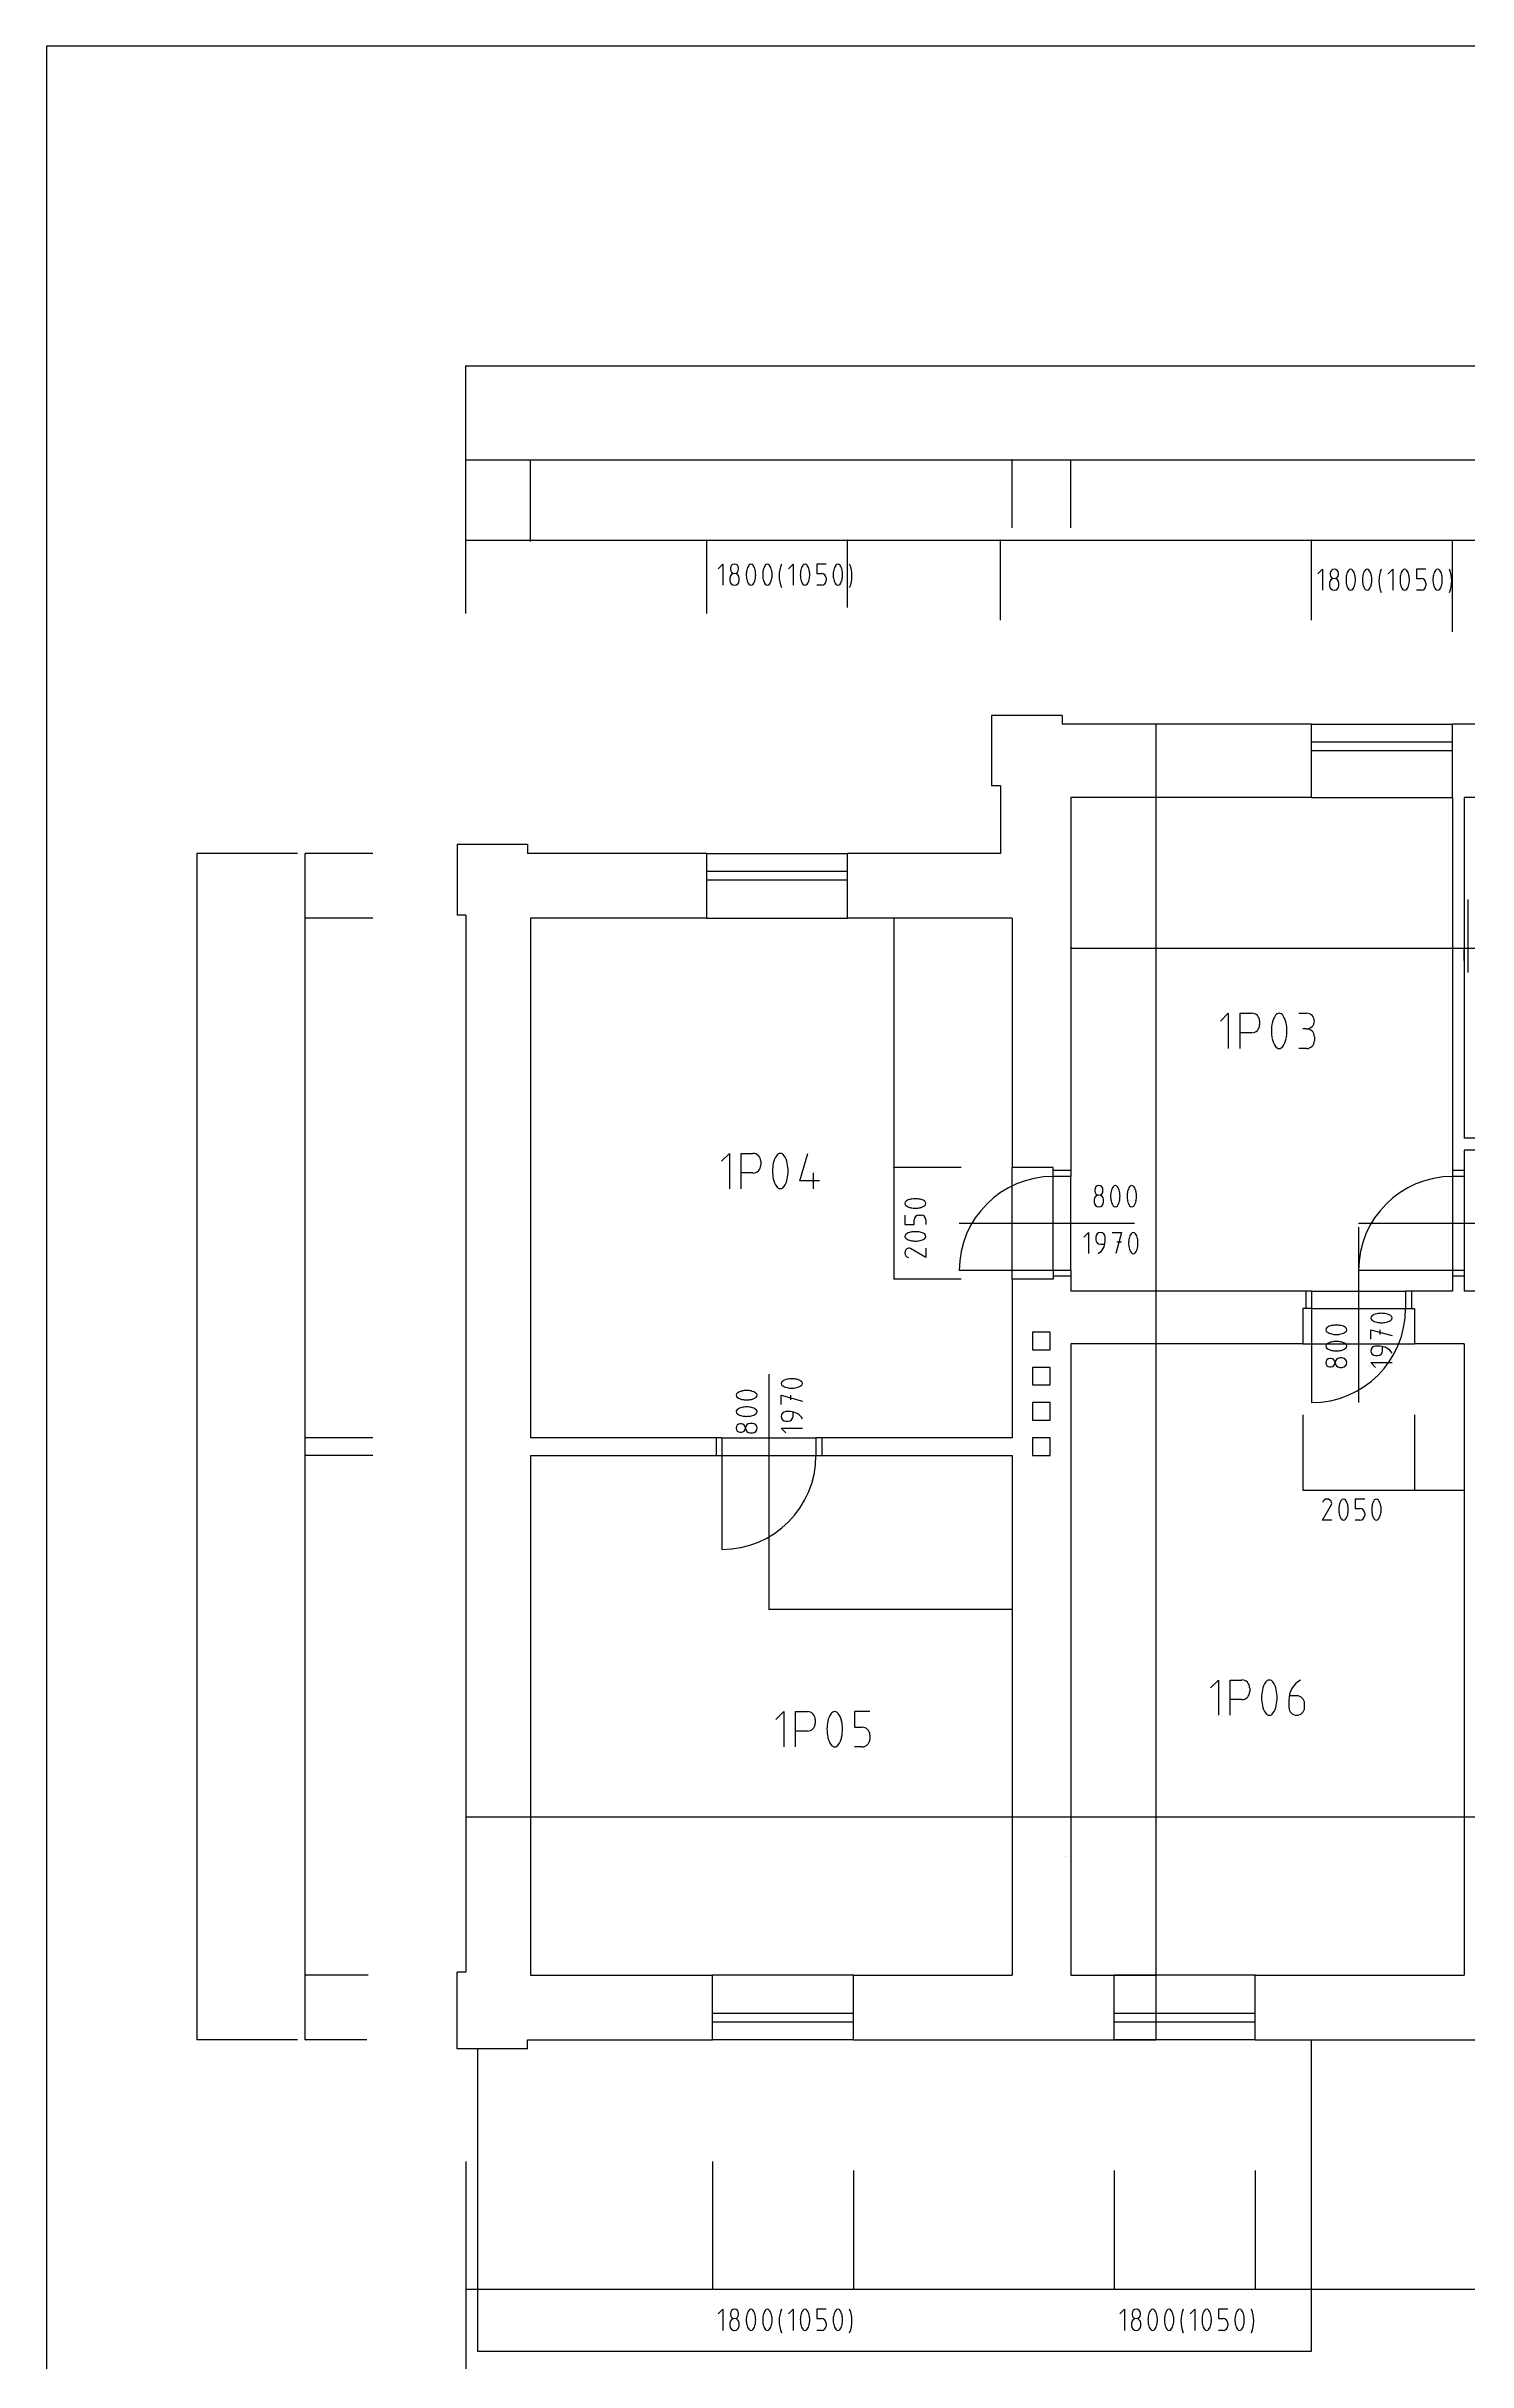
# Model space of a CAD drawing. Header units: millimetres. Extents: x 138818 to 180818, y 10174 to 39874.
# Drawn here: x 138818 to 150919, y 20163 to 39874 of the extents above; entities that cross this region are included whole.
import ezdxf

# ---------------------------------------------------------------- set-up
doc = ezdxf.new("R2010")
doc.units = ezdxf.units.MM
for name, color, linetype in [('koty', 7, 'ByLayer'), ('nadvid', 7, 'ByLayer'), ('obrys', 7, 'ByLayer'), ('ramecek', 7, 'ByLayer'), ('tenka', 7, 'ByLayer'), ('text', 7, 'ByLayer')]:
    doc.layers.add(name, color=color, linetype=linetype)
doc.styles.get("Standard").update_dxf_attribs({"font": 'txt', "width": 0.75})

msp = doc.modelspace()

# ---------------------------------------------------------------- linework, layer by layer
at = {"layer": 'koty'}
for p, q in [((142390, 36149), (142390, 37154)), ((142390, 37153), (166440, 37153)), ((142390, 37153), (142391, 37153)), ((142391, 37153), (142390, 37153)), ((142391, 37153), (142391, 37153)), ((142390, 35659), (142390, 36354)), ((142390, 36353), (142940, 36353)), ((142390, 36353), (142391, 36353)), ((142391, 36353), (142390, 36353)), ((142391, 36353), (142391, 36353)), ((142940, 36353), (142939, 36353)), ((142939, 36353), (142939, 36353)), ((142939, 36353), (142940, 36353)), ((142940, 35659), (142940, 36354)), ((142940, 35659), (142940, 36354)), ((142940, 36353), (147040, 36353)), ((142940, 36353), (142941, 36353)), ((142941, 36353), (142940, 36353)), ((142941, 36353), (142941, 36353)), ((147040, 36353), (147039, 36353)), ((147039, 36353), (147039, 36353)), ((147039, 36353), (147040, 36353)), ((147040, 35775), (147040, 36354)), ((147040, 35775), (147040, 36354)), ((147040, 36353), (147540, 36353)), ((147040, 36353), (147041, 36353)), ((147041, 36353), (147040, 36353)), ((147041, 36353), (147041, 36353)), ((147540, 36353), (147539, 36353)), ((147539, 36353), (147539, 36353)), ((147539, 36353), (147540, 36353)), ((147540, 35775), (147540, 36354)), ((147540, 35775), (147540, 36354)), ((147540, 36353), (152940, 36353)), ((147540, 36353), (147541, 36353)), ((147541, 36353), (147540, 36353)), ((147541, 36353), (147541, 36353)), ((142390, 35046), (142390, 35672)), ((142390, 35671), (144440, 35671)), ((142390, 35671), (142391, 35671)), ((142391, 35671), (142390, 35671)), ((142391, 35671), (142391, 35671)), ((144440, 35671), (144439, 35671)), ((144439, 35671), (144439, 35671)), ((144439, 35671), (144440, 35671)), ((144440, 35046), (144440, 35672)), ((144440, 35046), (144440, 35672)), ((144440, 35671), (145640, 35671)), ((144440, 35671), (144441, 35671)), ((144441, 35671), (144440, 35671)), ((144441, 35671), (144441, 35671)), ((145640, 35671), (145639, 35671)), ((145639, 35671), (145639, 35671)), ((145639, 35671), (145640, 35671)), ((145640, 35096), (145640, 35672)), ((145640, 35160), (145640, 35672)), ((145640, 35671), (146940, 35671)), ((145640, 35671), (145641, 35671)), ((145641, 35671), (145640, 35671)), ((145641, 35671), (145641, 35671)), ((146940, 35671), (146939, 35671)), ((146939, 35671), (146939, 35671)), ((146939, 35671), (146940, 35671)), ((146940, 34990), (146940, 35672)), ((146940, 35160), (146940, 35672)), ((146940, 35671), (149590, 35671)), ((146940, 35671), (146941, 35671)), ((146941, 35671), (146940, 35671)), ((146941, 35671), (146941, 35671)), ((149590, 35671), (149589, 35671)), ((149589, 35671), (149589, 35671)), ((149589, 35671), (149590, 35671)), ((149590, 34990), (149590, 35672)), ((149590, 34990), (149590, 35672)), ((149590, 35671), (150790, 35671)), ((149590, 35671), (149591, 35671)), ((149591, 35671), (149590, 35671)), ((149591, 35671), (149591, 35671)), ((150790, 35671), (150789, 35671)), ((150789, 35671), (150789, 35671)), ((150789, 35671), (150790, 35671)), ((150790, 34890), (150790, 35672)), ((150790, 34890), (150790, 35672)), ((150790, 35671), (153690, 35671)), ((150790, 35671), (150791, 35671)), ((150791, 35671), (150790, 35671)), ((150791, 35671), (150791, 35671)), ((144537, 35426), (144577, 35466)), ((144577, 35466), (144577, 35286)), ((144637, 35346), (144637, 35326)), ((144642, 35431), (144642, 35421)), ((144712, 35421), (144712, 35431)), ((144717, 35326), (144717, 35346)), ((145137, 35426), (145177, 35466)), ((145177, 35466), (145177, 35286)), ((145457, 35466), (145377, 35466)), ((145377, 35466), (145377, 35386)), ((145377, 35386), (145417, 35386)), ((145417, 35286), (145377, 35286)), ((145457, 35346), (145457, 35326)), ((149643, 35383), (149683, 35423)), ((149683, 35423), (149683, 35243)), ((149743, 35303), (149743, 35283)), ((149748, 35388), (149748, 35378)), ((149818, 35378), (149818, 35388)), ((149823, 35283), (149823, 35303)), ((150243, 35383), (150283, 35423)), ((150283, 35423), (150283, 35243)), ((150563, 35423), (150483, 35423)), ((150483, 35423), (150483, 35343)), ((150483, 35343), (150523, 35343)), ((150563, 35303), (150563, 35283)), ((150523, 35243), (150483, 35243)), ((148266, 33478), (148266, 34103)), ((148266, 34103), (148266, 34102)), ((148266, 34102), (148266, 34103)), ((148266, 34102), (148266, 34102)), ((148266, 34101), (148266, 34102)), ((148264, 33478), (148265, 33478)), ((148266, 33478), (148266, 33479)), ((148266, 33479), (148266, 33479)), ((148266, 33479), (148266, 33478)), ((148266, 29278), (148266, 33478)), ((148266, 33478), (148266, 33477)), ((148266, 33477), (148266, 33478)), ((148266, 33477), (148266, 33477)), ((148266, 33476), (148266, 33477)), ((140956, 33003), (140098, 33003)), ((140099, 33003), (140099, 22903)), ((140099, 33003), (140099, 33002)), ((140099, 33002), (140099, 33003)), ((140099, 33002), (140099, 33002)), ((141598, 33003), (141021, 33003)), ((141022, 32453), (141022, 33003)), ((141022, 33003), (141023, 33002)), ((141022, 33002), (141022, 33003)), ((141023, 33002), (141022, 33002)), ((141598, 32453), (141021, 32453)), ((141598, 32453), (141021, 32453)), ((141022, 32453), (141022, 32454)), ((141022, 32454), (141023, 32454)), ((141023, 32454), (141022, 32453)), ((141022, 28028), (141022, 32453)), ((141022, 32453), (141023, 32452)), ((141022, 32452), (141022, 32453)), ((141023, 32452), (141022, 32452)), ((146607, 32453), (146032, 32453)), ((146033, 32452), (146034, 32453)), ((146034, 32452), (146033, 32452)), ((146034, 32453), (146034, 30328)), ((146034, 32453), (146034, 32452)), ((147540, 32237), (147540, 32196)), ((147540, 32197), (147541, 32198)), ((147540, 32197), (150790, 32197)), ((147541, 32197), (147540, 32197)), ((147541, 32198), (147541, 32197)), ((150789, 32197), (150789, 32198)), ((150789, 32198), (150790, 32197)), ((150790, 32197), (150789, 32197)), ((150790, 32237), (150790, 32196)), ((150790, 32237), (150790, 32196)), ((150790, 32197), (150791, 32198)), ((150790, 32197), (150890, 32197)), ((150791, 32197), (150790, 32197)), ((150791, 32198), (150791, 32197)), ((150889, 32197), (150889, 32198)), ((150889, 32198), (150890, 32197)), ((150890, 32197), (150889, 32197)), ((150890, 32092), (150890, 32199)), ((150890, 32092), (150890, 32199)), ((150890, 32197), (150891, 32198)), ((150890, 32197), (152940, 32197)), ((150891, 32197), (150890, 32197)), ((150891, 32198), (150891, 32197)), ((146607, 30328), (146032, 30328)), ((146607, 30328), (146032, 30328)), ((146034, 30328), (146033, 30329)), ((146033, 30329), (146034, 30329)), ((146033, 30327), (146034, 30328)), ((146034, 30327), (146033, 30327)), ((146034, 30329), (146034, 30328)), ((146034, 30328), (146034, 29378)), ((146034, 30328), (146034, 30327)), ((147739, 30055), (147739, 30035)), ((147744, 30140), (147744, 30130)), ((147814, 30130), (147814, 30140)), ((147819, 30035), (147819, 30055)), ((146127, 29923), (146127, 29843)), ((146127, 29843), (146207, 29843)), ((146207, 29843), (146207, 29883)), ((146247, 29923), (146267, 29923)), ((146307, 29883), (146307, 29843)), ((147652, 29736), (147692, 29776)), ((147692, 29776), (147692, 29596)), ((147892, 29776), (147972, 29776)), ((147972, 29776), (147922, 29596)), ((146307, 29563), (146174, 29641)), ((146307, 29643), (146307, 29563)), ((147752, 29736), (147752, 29716)), ((147792, 29676), (147830, 29676)), ((147832, 29700), (147832, 29736)), ((147932, 29696), (147972, 29696)), ((146607, 29378), (146032, 29378)), ((146034, 29378), (146033, 29379)), ((146033, 29379), (146034, 29379)), ((146034, 29379), (146034, 29378)), ((148264, 29278), (148265, 29278)), ((148266, 29278), (148266, 29279)), ((148266, 29279), (148266, 29279)), ((148266, 29279), (148266, 29278)), ((148266, 28828), (148266, 29278)), ((148266, 29278), (148266, 29277)), ((148266, 29277), (148266, 29278)), ((148266, 29277), (148266, 29277)), ((148266, 29276), (148266, 29277)), ((148264, 28828), (148265, 28828)), ((148266, 28828), (148266, 28829)), ((148266, 28829), (148266, 28829)), ((148266, 28829), (148266, 28828)), ((148266, 23453), (148266, 28828)), ((148266, 28828), (148266, 28827)), ((148266, 28827), (148266, 28828)), ((148266, 28827), (148266, 28827)), ((148266, 28826), (148266, 28827)), ((150095, 28868), (150095, 28948)), ((150095, 28948), (150275, 28898)), ((150171, 28808), (150135, 28808)), ((150175, 28908), (150175, 28948)), ((150195, 28768), (150195, 28806)), ((149755, 28703), (149745, 28703)), ((149745, 28633), (149755, 28633)), ((149850, 28708), (149830, 28708)), ((149830, 28628), (149850, 28628)), ((150135, 28628), (150095, 28668)), ((150095, 28668), (150275, 28668)), ((150135, 28728), (150155, 28728)), ((145075, 28311), (145075, 28391)), ((145075, 28391), (145255, 28341)), ((145155, 28351), (145155, 28391)), ((145151, 28251), (145115, 28251)), ((145175, 28211), (145175, 28249)), ((149515, 28225), (149515, 27583)), ((150465, 28225), (150465, 27583)), ((150465, 28225), (150465, 27583)), ((150890, 28225), (150890, 27583)), ((141598, 28028), (141021, 28028)), ((141598, 28028), (141021, 28028)), ((141022, 28028), (141022, 28029)), ((141022, 28029), (141023, 28029)), ((141023, 28029), (141022, 28028)), ((141022, 27878), (141022, 28028)), ((141022, 28028), (141023, 28027)), ((141022, 28027), (141022, 28028)), ((141023, 28027), (141022, 28027)), ((144735, 28146), (144725, 28146)), ((144725, 28076), (144735, 28076)), ((144830, 28151), (144810, 28151)), ((144810, 28071), (144830, 28071)), ((145115, 28071), (145075, 28111)), ((145075, 28111), (145255, 28111)), ((145115, 28171), (145135, 28171)), ((141598, 27878), (141021, 27878)), ((141598, 27878), (141021, 27878)), ((141022, 27878), (141022, 27879)), ((141022, 27879), (141023, 27879)), ((141023, 27879), (141022, 27878)), ((141022, 22903), (141022, 27878)), ((141022, 27878), (141023, 27877)), ((141022, 27877), (141022, 27878)), ((141023, 27877), (141022, 27877)), ((149515, 27584), (150465, 27584)), ((149515, 27584), (149516, 27584)), ((149516, 27584), (149515, 27584)), ((149516, 27584), (149516, 27584)), ((149682, 27327), (149759, 27460)), ((150042, 27507), (149962, 27507)), ((149962, 27507), (149962, 27427)), ((149962, 27427), (150002, 27427)), ((150465, 27584), (150464, 27584)), ((150464, 27584), (150464, 27584)), ((150464, 27584), (150465, 27584)), ((150465, 27584), (150890, 27584)), ((150465, 27584), (150466, 27584)), ((150466, 27584), (150465, 27584)), ((150466, 27584), (150466, 27584)), ((150890, 27584), (150889, 27584)), ((150889, 27584), (150889, 27584)), ((150889, 27584), (150890, 27584)), ((149762, 27327), (149682, 27327)), ((150002, 27327), (149962, 27327)), ((150042, 27387), (150042, 27367)), ((144970, 27076), (144970, 26568)), ((147040, 27076), (147040, 26568)), ((144970, 26569), (147040, 26569)), ((144970, 26569), (144971, 26569)), ((144971, 26569), (144970, 26569)), ((144971, 26569), (144971, 26569)), ((147040, 26569), (147039, 26569)), ((147039, 26569), (147039, 26569)), ((147039, 26569), (147040, 26569)), ((142390, 24976), (142390, 24801)), ((142940, 24976), (142940, 24801)), ((142940, 24976), (142940, 24801)), ((142390, 24802), (142940, 24802)), ((142390, 24802), (142391, 24802)), ((142391, 24802), (142390, 24802)), ((142391, 24802), (142391, 24802)), ((142940, 24802), (142939, 24802)), ((142939, 24802), (142939, 24802)), ((142939, 24802), (142940, 24802)), ((142940, 24802), (147040, 24802)), ((142940, 24802), (142941, 24802)), ((142941, 24802), (142940, 24802)), ((142941, 24802), (142941, 24802)), ((147040, 24802), (147039, 24802)), ((147039, 24802), (147039, 24802)), ((147039, 24802), (147040, 24802)), ((147040, 24804), (147040, 24803)), ((147040, 24802), (147540, 24802)), ((147040, 24802), (147041, 24802)), ((147041, 24802), (147040, 24802)), ((147040, 24800), (147040, 24801)), ((147041, 24802), (147041, 24802)), ((147540, 24802), (147539, 24802)), ((147539, 24802), (147539, 24802)), ((147539, 24802), (147540, 24802)), ((147540, 24804), (147540, 24803)), ((147540, 24802), (150890, 24802)), ((147540, 24802), (147541, 24802)), ((147541, 24802), (147540, 24802)), ((147540, 24800), (147540, 24801)), ((147541, 24802), (147541, 24802)), ((150890, 24802), (150889, 24802)), ((150889, 24802), (150889, 24802)), ((150889, 24802), (150890, 24802)), ((150890, 24804), (150890, 24803)), ((150890, 24802), (151090, 24802)), ((150890, 24802), (150891, 24802)), ((150891, 24802), (150890, 24802)), ((150890, 24800), (150890, 24801)), ((150891, 24802), (150891, 24802)), ((141558, 23453), (141021, 23453)), ((141022, 22903), (141022, 23453)), ((141022, 23453), (141023, 23452)), ((141022, 23452), (141022, 23453)), ((141023, 23452), (141022, 23452)), ((147912, 23453), (148267, 23453)), ((147912, 23453), (148267, 23453)), ((148266, 23453), (148266, 23454)), ((148266, 23454), (148266, 23454)), ((148266, 23454), (148266, 23453)), ((148266, 22903), (148266, 23453)), ((148266, 23453), (148266, 23452)), ((148266, 23452), (148266, 23453)), ((148266, 23452), (148266, 23452)), ((140956, 22903), (140098, 22903)), ((140099, 22903), (140099, 22904)), ((140099, 22904), (140099, 22904)), ((140099, 22904), (140099, 22903)), ((141546, 22903), (141021, 22903)), ((141546, 22903), (141021, 22903)), ((141022, 22903), (141022, 22904)), ((141022, 22904), (141023, 22904)), ((141023, 22904), (141022, 22903)), ((141022, 22903), (141022, 22904)), ((141022, 22904), (141023, 22904)), ((141023, 22904), (141022, 22903)), ((147912, 22903), (148267, 22903)), ((148266, 22903), (148266, 22904)), ((148266, 22904), (148266, 22904)), ((148266, 22904), (148266, 22903)), ((142390, 21867), (142390, 20779)), ((144490, 21867), (144490, 20779)), ((144490, 21867), (144490, 20779)), ((145690, 21792), (145690, 20779)), ((145690, 21792), (145690, 20779)), ((147910, 21792), (147910, 20779)), ((147910, 21792), (147910, 20779)), ((149110, 21792), (149110, 20779)), ((149110, 21792), (149110, 20779)), ((142390, 21126), (142390, 19897)), ((142390, 20781), (144490, 20781)), ((142390, 20781), (142391, 20781)), ((142391, 20780), (142390, 20781)), ((142391, 20781), (142391, 20780)), ((144490, 20781), (144489, 20780)), ((144489, 20780), (144489, 20781)), ((144489, 20781), (144490, 20781)), ((144490, 20781), (145690, 20781)), ((144490, 20781), (144491, 20781)), ((144491, 20780), (144490, 20781)), ((144491, 20781), (144491, 20780)), ((145690, 20781), (145689, 20780)), ((145689, 20780), (145689, 20781)), ((145689, 20781), (145690, 20781)), ((145690, 20781), (147910, 20781)), ((145690, 20781), (145691, 20781)), ((145691, 20780), (145690, 20781)), ((145691, 20781), (145691, 20780)), ((147910, 20781), (147909, 20780)), ((147909, 20780), (147909, 20781)), ((147909, 20781), (147910, 20781)), ((147910, 20781), (149110, 20781)), ((147910, 20781), (147911, 20781)), ((147911, 20780), (147910, 20781)), ((147911, 20781), (147911, 20780)), ((149110, 20781), (149109, 20780)), ((149109, 20780), (149109, 20781)), ((149109, 20781), (149110, 20781)), ((149110, 20781), (151440, 20781)), ((149110, 20781), (149111, 20781)), ((149111, 20780), (149110, 20781)), ((149111, 20781), (149111, 20780)), ((144537, 20570), (144577, 20610)), ((144577, 20610), (144577, 20430)), ((144642, 20575), (144642, 20565)), ((144712, 20565), (144712, 20575)), ((145137, 20570), (145177, 20610)), ((145177, 20610), (145177, 20430)), ((145457, 20610), (145377, 20610)), ((145377, 20610), (145377, 20530)), ((145377, 20530), (145417, 20530)), ((147957, 20570), (147997, 20610)), ((147997, 20610), (147997, 20430)), ((148062, 20575), (148062, 20565)), ((148132, 20565), (148132, 20575)), ((148557, 20570), (148597, 20610)), ((148597, 20610), (148597, 20430)), ((148877, 20610), (148797, 20610)), ((148797, 20610), (148797, 20530)), ((148797, 20530), (148837, 20530)), ((144637, 20490), (144637, 20470)), ((144717, 20470), (144717, 20490)), ((145417, 20430), (145377, 20430)), ((145457, 20490), (145457, 20470)), ((148057, 20490), (148057, 20470)), ((148137, 20470), (148137, 20490)), ((148837, 20430), (148797, 20430)), ((148877, 20490), (148877, 20470))]:
    msp.add_line(p, q, dxfattribs=at)
for centre, radius, start, end in [((144677, 35346), 40, 0, 180), ((144677, 35326), 40, 180, 0), ((144677, 35431), 35, 0, 180), ((144677, 35421), 35, 180, 0), ((144965, 35376), 188, 167.9131, 180.1885), ((144965, 35375), 188, 179.8115, 192.0869), ((144876, 35398), 96.1, 143.2325, 169.4911), ((144876, 35353), 96.1, 190.5089, 216.7675), ((144817, 35444), 21.8, 32.757, 147.243), ((144817, 35308), 21.8, 212.757, 327.243), ((144758, 35398), 96.1, 10.5089, 36.7675), ((144758, 35353), 96.1, 323.2325, 349.4911), ((144669, 35376), 188, 359.8115, 12.0869), ((144669, 35375), 188, 347.9131, 0.1885), ((145105, 35376), 188, 167.9131, 180.1885), ((145105, 35375), 188, 179.8115, 192.0869), ((145016, 35398), 96.1, 143.2325, 169.4911), ((145016, 35353), 96.1, 190.5089, 216.7675), ((144957, 35444), 21.8, 32.757, 147.243), ((144957, 35308), 21.8, 212.757, 327.243), ((144898, 35398), 96.1, 10.5089, 36.7675), ((144898, 35353), 96.1, 323.2325, 349.4911), ((144809, 35376), 188, 359.8115, 12.0869), ((144809, 35375), 188, 347.9131, 0.1885), ((145317, 35366), 260, 157.3801, 202.6199), ((145425, 35376), 188, 167.9131, 180.1885), ((145425, 35375), 188, 179.8115, 192.0869), ((145336, 35398), 96.1, 143.2325, 169.4911), ((145336, 35353), 96.1, 190.5089, 216.7675), ((145277, 35444), 21.8, 32.757, 147.243), ((145277, 35308), 21.8, 212.757, 327.243), ((145218, 35398), 96.1, 10.5089, 36.7675), ((145218, 35353), 96.1, 323.2325, 349.4911), ((145129, 35376), 188, 359.8115, 12.0869), ((145129, 35375), 188, 347.9131, 0.1885), ((145417, 35346), 40, 0, 90), ((145417, 35326), 40, 270, 0), ((145705, 35376), 188, 167.9131, 180.1885), ((145705, 35375), 188, 179.8115, 192.0869), ((145616, 35398), 96.1, 143.2325, 169.4911), ((145616, 35353), 96.1, 190.5089, 216.7675), ((145557, 35444), 21.8, 32.757, 147.243), ((145557, 35308), 21.8, 212.757, 327.243), ((145498, 35398), 96.1, 10.5089, 36.7675), ((145498, 35353), 96.1, 323.2325, 349.4911), ((145409, 35376), 188, 359.8115, 12.0869), ((145409, 35375), 188, 347.9131, 0.1885), ((145417, 35366), 260, 337.3801, 22.6199), ((149783, 35303), 40, 0, 180), ((149783, 35283), 40, 180, 0), ((149783, 35388), 35, 0, 180), ((149783, 35378), 35, 180, 0), ((150071, 35333), 188, 167.9131, 180.1885), ((150071, 35332), 188, 179.8115, 192.0869), ((149982, 35355), 96.1, 143.2325, 169.4911), ((149982, 35310), 96.1, 190.5089, 216.7675), ((149923, 35401), 21.8, 32.757, 147.243), ((149864, 35355), 96.1, 10.5089, 36.7675), ((149864, 35310), 96.1, 323.2325, 349.4911), ((149775, 35333), 188, 359.8115, 12.0869), ((149775, 35332), 188, 347.9131, 0.1885), ((150211, 35333), 188, 167.9131, 180.1885), ((150211, 35332), 188, 179.8115, 192.0869), ((150122, 35355), 96.1, 143.2325, 169.4911), ((150122, 35310), 96.1, 190.5089, 216.7675), ((150063, 35401), 21.8, 32.757, 147.243), ((150004, 35355), 96.1, 10.5089, 36.7675), ((150004, 35310), 96.1, 323.2325, 349.4911), ((149915, 35333), 188, 359.8115, 12.0869), ((149915, 35332), 188, 347.9131, 0.1885), ((150423, 35323), 260, 157.3801, 202.6199), ((150531, 35333), 188, 167.9131, 180.1885), ((150531, 35332), 188, 179.8115, 192.0869), ((150442, 35355), 96.1, 143.2325, 169.4911), ((150442, 35310), 96.1, 190.5089, 216.7675), ((150383, 35401), 21.8, 32.757, 147.243), ((150324, 35355), 96.1, 10.5089, 36.7675), ((150324, 35310), 96.1, 323.2325, 349.4911), ((150235, 35333), 188, 359.8115, 12.0869), ((150235, 35332), 188, 347.9131, 0.1885), ((150523, 35303), 40, 0, 90), ((150523, 35283), 40, 270, 0), ((150811, 35333), 188, 167.9131, 180.1885), ((150811, 35332), 188, 179.8115, 192.0869), ((150722, 35355), 96.1, 143.2325, 169.4911), ((150722, 35310), 96.1, 190.5089, 216.7675), ((150663, 35401), 21.8, 32.757, 147.243), ((150604, 35355), 96.1, 10.5089, 36.7675), ((150604, 35310), 96.1, 323.2325, 349.4911), ((150515, 35333), 188, 359.8115, 12.0869), ((150515, 35332), 188, 347.9131, 0.1885), ((150523, 35323), 260, 337.3801, 22.6199), ((149923, 35265), 21.8, 212.757, 327.243), ((150063, 35265), 21.8, 212.757, 327.243), ((150383, 35265), 21.8, 212.757, 327.243), ((150663, 35265), 21.8, 212.757, 327.243), ((147779, 30140), 35, 0, 180), ((147978, 30107), 96.1, 143.2325, 169.4911), ((147919, 30153), 21.8, 32.757, 147.243), ((147861, 30107), 96.1, 10.5089, 36.7675), ((148118, 30107), 96.1, 143.2325, 169.4911), ((148059, 30153), 21.8, 32.757, 147.243), ((148001, 30107), 96.1, 10.5089, 36.7675), ((146149, 30023), 21.8, 122.757, 237.243), ((146194, 29965), 96.1, 100.5089, 126.7675), ((146194, 30082), 96.1, 233.2325, 259.4911), ((146216, 29875), 188, 89.8115, 102.0869), ((146216, 30171), 188, 257.9131, 270.1885), ((146218, 29875), 188, 77.9131, 90.1885), ((146218, 30171), 188, 269.8115, 282.0869), ((146239, 29965), 96.1, 53.2325, 79.4911), ((146239, 30082), 96.1, 280.5089, 306.7675), ((146285, 30023), 21.8, 302.757, 57.243), ((147779, 30055), 40, 0, 180), ((147779, 30035), 40, 180, 0), ((147779, 30130), 35, 180, 0), ((148067, 30085), 188, 167.9131, 180.1885), ((148067, 30084), 188, 179.8115, 192.0869), ((147978, 30062), 96.1, 190.5089, 216.7675), ((147919, 30016), 21.8, 212.757, 327.243), ((147861, 30062), 96.1, 323.2325, 349.4911), ((147771, 30085), 188, 359.8115, 12.0869), ((147771, 30084), 188, 347.9131, 0.1885), ((148207, 30085), 188, 167.9131, 180.1885), ((148207, 30084), 188, 179.8115, 192.0869), ((148118, 30062), 96.1, 190.5089, 216.7675), ((148059, 30016), 21.8, 212.757, 327.243), ((148001, 30062), 96.1, 323.2325, 349.4911), ((147911, 30085), 188, 359.8115, 12.0869), ((147911, 30084), 188, 347.9131, 0.1885), ((146194, 29685), 96.1, 100.5089, 126.7675), ((146216, 29595), 188, 89.8115, 102.0869), ((146247, 29883), 40, 90, 180), ((146218, 29595), 188, 77.9131, 90.1885), ((146239, 29685), 96.1, 53.2325, 79.4911), ((146267, 29883), 40, 360, 90), ((147792, 29736), 40, 0, 180), ((148131, 29708), 96.1, 143.2325, 169.4911), ((148072, 29754), 21.8, 32.757, 147.243), ((148013, 29708), 96.1, 10.5089, 36.7675), ((146149, 29743), 21.8, 122.757, 237.243), ((146167, 29603), 40, 104.4775, 255.5225), ((146194, 29802), 96.1, 233.2325, 259.4911), ((146164, 29623), 20, 59.8255, 110.5291), ((146216, 29891), 188, 257.9131, 270.1885), ((146218, 29891), 188, 269.8115, 282.0869), ((146239, 29802), 96.1, 280.5089, 306.7675), ((146285, 29743), 21.8, 302.757, 57.243), ((147792, 29716), 40, 180, 270), ((147712, 29700), 120, 300, 0), ((148220, 29686), 188, 167.9131, 180.1885), ((148220, 29685), 188, 179.8115, 192.0869), ((148131, 29663), 96.1, 190.5089, 216.7675), ((148072, 29617), 21.8, 212.757, 327.243), ((148013, 29663), 96.1, 323.2325, 349.4911), ((147924, 29686), 188, 359.8115, 12.0869), ((147924, 29685), 188, 347.9131, 0.1885), ((149778, 28890), 96.1, 100.5089, 126.7675), ((149799, 28800), 188, 89.8115, 102.0869), ((149801, 28800), 188, 77.9131, 90.1885), ((149822, 28890), 96.1, 53.2325, 79.4911), ((150116, 29048), 21.8, 122.757, 237.243), ((150162, 28990), 96.1, 100.5089, 126.7675), ((150162, 29107), 96.1, 233.2325, 259.4911), ((150184, 28900), 188, 89.8115, 102.0869), ((150184, 29196), 188, 257.9131, 270.1885), ((150185, 28900), 188, 77.9131, 90.1885), ((150185, 29196), 188, 269.8115, 282.0869), ((150207, 28990), 96.1, 53.2325, 79.4911), ((150207, 29107), 96.1, 280.5089, 306.7675), ((150253, 29048), 21.8, 302.757, 57.243), ((149732, 28948), 21.8, 122.757, 237.243), ((149732, 28808), 21.8, 122.757, 237.243), ((149778, 29007), 96.1, 233.2325, 259.4911), ((149778, 28750), 96.1, 100.5089, 126.7675), ((149778, 28867), 96.1, 233.2325, 259.4911), ((149799, 29096), 188, 257.9131, 270.1885), ((149799, 28660), 188, 89.8115, 102.0869), ((149801, 29096), 188, 269.8115, 282.0869), ((149801, 28660), 188, 77.9131, 90.1885), ((149822, 29007), 96.1, 280.5089, 306.7675), ((149822, 28750), 96.1, 53.2325, 79.4911), ((149822, 28867), 96.1, 280.5089, 306.7675), ((149868, 28948), 21.8, 302.757, 57.243), ((149868, 28808), 21.8, 302.757, 57.243), ((150135, 28768), 40, 90, 270), ((150171, 28688), 120, 30, 90), ((149745, 28668), 35, 90, 270), ((149755, 28668), 35, 270, 90), ((149799, 28956), 188, 257.9131, 270.1885), ((149830, 28668), 40, 90, 270), ((149801, 28956), 188, 269.8115, 282.0869), ((149850, 28668), 40, 270, 90), ((150155, 28768), 40, 270, 360), ((144712, 28391), 21.8, 122.757, 237.243), ((144758, 28332), 96.1, 100.5089, 126.7675), ((144779, 28243), 188, 89.8115, 102.0869), ((144781, 28243), 188, 77.9131, 90.1885), ((144802, 28332), 96.1, 53.2325, 79.4911), ((144848, 28391), 21.8, 302.757, 57.243), ((145096, 28491), 21.8, 122.757, 237.243), ((145142, 28432), 96.1, 100.5089, 126.7675), ((145142, 28550), 96.1, 233.2325, 259.4911), ((145164, 28343), 188, 89.8115, 102.0869), ((145164, 28639), 188, 257.9131, 270.1885), ((145165, 28343), 188, 77.9131, 90.1885), ((145165, 28639), 188, 269.8115, 282.0869), ((145187, 28432), 96.1, 53.2325, 79.4911), ((145187, 28550), 96.1, 280.5089, 306.7675), ((145233, 28491), 21.8, 302.757, 57.243), ((144712, 28251), 21.8, 122.757, 237.243), ((144758, 28450), 96.1, 233.2325, 259.4911), ((144758, 28192), 96.1, 100.5089, 126.7675), ((144758, 28310), 96.1, 233.2325, 259.4911), ((144779, 28539), 188, 257.9131, 270.1885), ((144779, 28103), 188, 89.8115, 102.0869), ((144779, 28399), 188, 257.9131, 270.1885), ((144781, 28539), 188, 269.8115, 282.0869), ((144781, 28103), 188, 77.9131, 90.1885), ((144781, 28399), 188, 269.8115, 282.0869), ((144802, 28450), 96.1, 280.5089, 306.7675), ((144802, 28192), 96.1, 53.2325, 79.4911), ((144802, 28310), 96.1, 280.5089, 306.7675), ((144848, 28251), 21.8, 302.757, 57.243), ((145115, 28211), 40, 90, 270), ((145135, 28211), 40, 270, 360), ((145151, 28131), 120, 30, 90), ((144725, 28111), 35, 90, 270), ((144735, 28111), 35, 270, 90), ((144810, 28111), 40, 90, 270), ((144830, 28111), 40, 270, 90), ((149722, 27467), 40, 14.4775, 165.5225), ((149742, 27470), 20, 329.8255, 20.5291), ((150010, 27418), 188, 167.9131, 180.1885), ((150010, 27416), 188, 179.8115, 192.0869), ((149920, 27439), 96.1, 143.2325, 169.4911), ((149862, 27485), 21.8, 32.757, 147.243), ((149803, 27439), 96.1, 10.5089, 36.7675), ((149714, 27418), 188, 359.8115, 12.0869), ((149714, 27416), 188, 347.9131, 0.1885), ((150002, 27387), 40, 0, 90), ((150290, 27418), 188, 167.9131, 180.1885), ((150290, 27416), 188, 179.8115, 192.0869), ((150200, 27439), 96.1, 143.2325, 169.4911), ((150142, 27485), 21.8, 32.757, 147.243), ((150083, 27439), 96.1, 10.5089, 36.7675), ((149994, 27418), 188, 359.8115, 12.0869), ((149994, 27416), 188, 347.9131, 0.1885), ((149920, 27394), 96.1, 190.5089, 216.7675), ((149862, 27349), 21.8, 212.757, 327.243), ((149803, 27394), 96.1, 323.2325, 349.4911), ((150002, 27367), 40, 270, 0), ((150200, 27394), 96.1, 190.5089, 216.7675), ((150142, 27349), 21.8, 212.757, 327.243), ((150083, 27394), 96.1, 323.2325, 349.4911), ((144677, 20490), 40, 0, 180), ((144677, 20575), 35, 0, 180), ((144677, 20565), 35, 180, 0), ((144965, 20520), 188, 167.9131, 180.1885), ((144965, 20519), 188, 179.8115, 192.0869), ((144876, 20542), 96.1, 143.2325, 169.4911), ((144817, 20588), 21.8, 32.757, 147.243), ((144758, 20542), 96.1, 10.5089, 36.7675), ((144669, 20520), 188, 359.8115, 12.0869), ((144669, 20519), 188, 347.9131, 0.1885), ((145105, 20520), 188, 167.9131, 180.1885), ((145105, 20519), 188, 179.8115, 192.0869), ((145016, 20542), 96.1, 143.2325, 169.4911), ((144957, 20588), 21.8, 32.757, 147.243), ((144898, 20542), 96.1, 10.5089, 36.7675), ((144809, 20520), 188, 359.8115, 12.0869), ((144809, 20519), 188, 347.9131, 0.1885), ((145317, 20510), 260, 157.3801, 202.6199), ((145425, 20520), 188, 167.9131, 180.1885), ((145425, 20519), 188, 179.8115, 192.0869), ((145336, 20542), 96.1, 143.2325, 169.4911), ((145277, 20588), 21.8, 32.757, 147.243), ((145218, 20542), 96.1, 10.5089, 36.7675), ((145129, 20520), 188, 359.8115, 12.0869), ((145129, 20519), 188, 347.9131, 0.1885), ((145417, 20490), 40, 0, 90), ((145705, 20520), 188, 167.9131, 180.1885), ((145705, 20519), 188, 179.8115, 192.0869), ((145616, 20542), 96.1, 143.2325, 169.4911), ((145557, 20588), 21.8, 32.757, 147.243), ((145498, 20542), 96.1, 10.5089, 36.7675), ((145409, 20520), 188, 359.8115, 12.0869), ((145409, 20519), 188, 347.9131, 0.1885), ((145417, 20510), 260, 337.3801, 22.6199), ((148097, 20490), 40, 0, 180), ((148097, 20575), 35, 0, 180), ((148097, 20565), 35, 180, 0), ((148385, 20520), 188, 167.9131, 180.1885), ((148385, 20519), 188, 179.8115, 192.0869), ((148296, 20542), 96.1, 143.2325, 169.4911), ((148237, 20588), 21.8, 32.757, 147.243), ((148178, 20542), 96.1, 10.5089, 36.7675), ((148089, 20520), 188, 359.8115, 12.0869), ((148089, 20519), 188, 347.9131, 0.1885), ((148525, 20520), 188, 167.9131, 180.1885), ((148525, 20519), 188, 179.8115, 192.0869), ((148436, 20542), 96.1, 143.2325, 169.4911), ((148377, 20588), 21.8, 32.757, 147.243), ((148318, 20542), 96.1, 10.5089, 36.7675), ((148229, 20520), 188, 359.8115, 12.0869), ((148229, 20519), 188, 347.9131, 0.1885), ((148737, 20510), 260, 157.3801, 202.6199), ((148845, 20520), 188, 167.9131, 180.1885), ((148845, 20519), 188, 179.8115, 192.0869), ((148756, 20542), 96.1, 143.2325, 169.4911), ((148697, 20588), 21.8, 32.757, 147.243), ((148638, 20542), 96.1, 10.5089, 36.7675), ((148549, 20520), 188, 359.8115, 12.0869), ((148549, 20519), 188, 347.9131, 0.1885), ((148837, 20490), 40, 0, 90), ((149125, 20520), 188, 167.9131, 180.1885), ((149125, 20519), 188, 179.8115, 192.0869), ((149036, 20542), 96.1, 143.2325, 169.4911), ((148977, 20588), 21.8, 32.757, 147.243), ((148918, 20542), 96.1, 10.5089, 36.7675), ((148829, 20520), 188, 359.8115, 12.0869), ((148829, 20519), 188, 347.9131, 0.1885), ((148837, 20510), 260, 337.3801, 22.6199), ((144677, 20470), 40, 180, 0), ((144876, 20497), 96.1, 190.5089, 216.7675), ((144817, 20452), 21.8, 212.757, 327.243), ((144758, 20497), 96.1, 323.2325, 349.4911), ((145016, 20497), 96.1, 190.5089, 216.7675), ((144957, 20452), 21.8, 212.757, 327.243), ((144898, 20497), 96.1, 323.2325, 349.4911), ((145336, 20497), 96.1, 190.5089, 216.7675), ((145277, 20452), 21.8, 212.757, 327.243), ((145218, 20497), 96.1, 323.2325, 349.4911), ((145417, 20470), 40, 270, 0), ((145616, 20497), 96.1, 190.5089, 216.7675), ((145557, 20452), 21.8, 212.757, 327.243), ((145498, 20497), 96.1, 323.2325, 349.4911), ((148097, 20470), 40, 180, 0), ((148296, 20497), 96.1, 190.5089, 216.7675), ((148237, 20452), 21.8, 212.757, 327.243), ((148178, 20497), 96.1, 323.2325, 349.4911), ((148436, 20497), 96.1, 190.5089, 216.7675), ((148377, 20452), 21.8, 212.757, 327.243), ((148318, 20497), 96.1, 323.2325, 349.4911), ((148756, 20497), 96.1, 190.5089, 216.7675), ((148697, 20452), 21.8, 212.757, 327.243), ((148638, 20497), 96.1, 323.2325, 349.4911), ((148837, 20470), 40, 270, 0), ((149036, 20497), 96.1, 190.5089, 216.7675), ((148977, 20452), 21.8, 212.757, 327.243), ((148918, 20497), 96.1, 323.2325, 349.4911)]:
    msp.add_arc(centre, radius, start, end, dxfattribs=at)
at = {"layer": 'nadvid'}
for p, q in [((147040, 29378), (147040, 30328)), ((149515, 28828), (150465, 28828))]:
    msp.add_line(p, q, dxfattribs=at)
at = {"layer": 'obrys'}
for p, q in [((147465, 34178), (146865, 34178)), ((146865, 34178), (146865, 33578)), ((147465, 34178), (147465, 34103)), ((149590, 34103), (147465, 34103)), ((149590, 33478), (149590, 34103)), ((150790, 33478), (150790, 34103)), ((153165, 34103), (150790, 34103)), ((146940, 33578), (146865, 33578)), ((146940, 33578), (146940, 33390)), ((146940, 33503), (146940, 33003)), ((147540, 33478), (147540, 30253)), ((149590, 33478), (147540, 33478)), ((150790, 33478), (150790, 30253)), ((150890, 33478), (150890, 30578)), ((152940, 33478), (150890, 33478)), ((142915, 33078), (142315, 33078)), ((142315, 33078), (142315, 32478)), ((142915, 33078), (142915, 33003)), ((144440, 33003), (142915, 33003)), ((144440, 32453), (144440, 33003)), ((145640, 32453), (145640, 33003)), ((146940, 33003), (145640, 33003)), ((142390, 32478), (142315, 32478)), ((142390, 32478), (142390, 30303)), ((142390, 32403), (142390, 23478)), ((142940, 32453), (142940, 28028)), ((144440, 32453), (142940, 32453)), ((147040, 32453), (145640, 32453)), ((147040, 32453), (147040, 30328)), ((151065, 30578), (150890, 30578)), ((150890, 30478), (150890, 30253)), ((151065, 30478), (150890, 30478)), ((147390, 30328), (147040, 30328)), ((147390, 30253), (147390, 30328)), ((147540, 30253), (147390, 30253)), ((150890, 30253), (150790, 30253)), ((147040, 29378), (147040, 28028)), ((147390, 29378), (147040, 29378)), ((147390, 29453), (147390, 29378)), ((147540, 29453), (147390, 29453)), ((147540, 29453), (147540, 29278)), ((150890, 29453), (150740, 29453)), ((150790, 29453), (150790, 29278)), ((150890, 29453), (150890, 29278)), ((149590, 29278), (147540, 29278)), ((149590, 29278), (149590, 29128)), ((150790, 29278), (150390, 29278)), ((150390, 29278), (150390, 29128)), ((151440, 29278), (150890, 29278)), ((149515, 29128), (149515, 28828)), ((149590, 29128), (149515, 29128)), ((150390, 29128), (150465, 29128)), ((150465, 29128), (150465, 28828)), ((147365, 28928), (147215, 28928)), ((147215, 28928), (147215, 28778)), ((147215, 28778), (147365, 28778)), ((147365, 28778), (147365, 28928)), ((147540, 28828), (147540, 23453)), ((149515, 28828), (147540, 28828)), ((150890, 28828), (150465, 28828)), ((150890, 28828), (150890, 23453)), ((147365, 28628), (147215, 28628)), ((147215, 28628), (147215, 28478)), ((147365, 28478), (147365, 28628)), ((147215, 28478), (147365, 28478)), ((147365, 28328), (147215, 28328)), ((147215, 28328), (147215, 28178)), ((147365, 28178), (147365, 28328)), ((144570, 28028), (142940, 28028)), ((144570, 28028), (144570, 27878)), ((147040, 28028), (145370, 28028)), ((145370, 28028), (145370, 27878)), ((147215, 28178), (147365, 28178)), ((147365, 28028), (147215, 28028)), ((147215, 28028), (147215, 27878)), ((147365, 27878), (147365, 28028)), ((142940, 27878), (142940, 23453)), ((142940, 27878), (144570, 27878)), ((145370, 27878), (147040, 27878)), ((147040, 27878), (147040, 23453)), ((147215, 27878), (147365, 27878)), ((142390, 25603), (142390, 23528)), ((142315, 22828), (142315, 23478)), ((142390, 23478), (142315, 23478)), ((142940, 23453), (144490, 23453)), ((144490, 22903), (144490, 23453)), ((145690, 23453), (147040, 23453)), ((145690, 22903), (145690, 23453)), ((147540, 23453), (147910, 23453)), ((147910, 22903), (147910, 23453)), ((149110, 22903), (149110, 23453)), ((149110, 23453), (150890, 23453)), ((142915, 22903), (144490, 22903)), ((142915, 22828), (142915, 22903)), ((145690, 22903), (147910, 22903)), ((149110, 22903), (151440, 22903)), ((142915, 22828), (142315, 22828))]:
    msp.add_line(p, q, dxfattribs=at)
at = {"layer": 'ramecek'}
for p, q in [((180818, 39874), (138818, 39874)), ((138818, 39874), (138818, 10174))]:
    msp.add_line(p, q, dxfattribs=at)
at = {"layer": 'tenka'}
for p, q in [((149590, 34103), (150790, 34103)), ((149590, 33953), (150790, 33953)), ((149590, 33878), (150790, 33878)), ((149590, 33478), (150790, 33478)), ((144440, 33003), (145640, 33003)), ((144440, 32853), (145640, 32853)), ((144440, 32778), (145640, 32778)), ((144440, 32453), (145640, 32453)), ((147540, 30303), (147390, 30303)), ((147390, 29453), (147390, 30253)), ((147540, 29453), (147540, 30253)), ((150890, 30303), (150790, 30303)), ((150790, 30253), (150790, 29453)), ((150890, 30253), (150890, 29453)), ((148083, 29853), (146590, 29853)), ((151483, 29853), (149990, 29853)), ((149990, 29821), (149990, 28328)), ((147390, 29453), (146590, 29453)), ((147540, 29403), (147390, 29403)), ((150790, 29453), (149990, 29453)), ((150890, 29403), (150790, 29403)), ((149540, 29278), (149540, 29128)), ((149590, 29278), (150390, 29278)), ((150440, 29278), (150440, 29128)), ((149590, 29128), (149590, 28328)), ((149590, 29128), (150390, 29128)), ((144970, 28571), (144970, 27078)), ((144520, 28028), (144520, 27878)), ((144570, 28028), (145370, 28028)), ((145420, 28028), (145420, 27878)), ((144570, 27878), (145370, 27878)), ((144570, 27878), (144570, 27078)), ((145690, 23453), (144490, 23453)), ((149110, 23453), (147910, 23453)), ((145690, 23128), (144490, 23128)), ((149110, 23128), (147910, 23128)), ((145690, 23053), (144490, 23053)), ((145690, 22903), (144490, 22903)), ((149110, 23053), (147910, 23053)), ((149110, 22903), (147910, 22903)), ((149590, 20253), (149590, 22903)), ((142490, 22828), (142490, 20253)), ((142490, 20253), (149590, 20253))]:
    msp.add_line(p, q, dxfattribs=at)
msp.add_lwpolyline([(150919, 32611), (150919, 31989)], dxfattribs=at)
for centre, start, end in [((147390, 29453), 90, 180), ((150790, 29453), 90, 180), ((149590, 29128), 270, 0), ((144570, 27878), 270, 0)]:
    msp.add_arc(centre, 800, start, end, dxfattribs=at)
at = {"layer": 'text'}
for p, q in [((148814, 31576), (148881, 31643)), ((148881, 31643), (148881, 31343)), ((148981, 31343), (148981, 31643)), ((148981, 31643), (149081, 31643)), ((149147, 31576), (149147, 31543)), ((149481, 31643), (149547, 31643)), ((149081, 31476), (148981, 31476)), ((149547, 31343), (149481, 31343)), ((149547, 31509), (149514, 31509)), ((149614, 31443), (149614, 31409)), ((144567, 30383), (144633, 30449)), ((144633, 30449), (144633, 30149)), ((144733, 30149), (144733, 30449)), ((144733, 30449), (144833, 30449)), ((144900, 30383), (144900, 30349)), ((145233, 30216), (145300, 30449)), ((144833, 30283), (144733, 30283)), ((145400, 30216), (145233, 30216)), ((145350, 30149), (145350, 30283)), ((148730, 25900), (148796, 25966)), ((148796, 25966), (148796, 25666)), ((148896, 25666), (148896, 25966)), ((148896, 25966), (148996, 25966)), ((149063, 25900), (149063, 25866)), ((149463, 25833), (149400, 25833)), ((145030, 25631), (145097, 25698)), ((145097, 25698), (145097, 25398)), ((145197, 25398), (145197, 25698)), ((145197, 25698), (145297, 25698)), ((145363, 25631), (145363, 25598)), ((145830, 25698), (145697, 25698)), ((145697, 25698), (145697, 25564)), ((148996, 25800), (148896, 25800)), ((149396, 25793), (149396, 25733)), ((149530, 25733), (149530, 25766)), ((145297, 25531), (145197, 25531)), ((145697, 25564), (145763, 25564)), ((145830, 25498), (145830, 25464)), ((145763, 25398), (145697, 25398))]:
    msp.add_line(p, q, dxfattribs=at)
for centre, radius, start, end in [((149081, 31576), 66.7, 0, 90), ((149081, 31543), 66.7, 270, 0), ((149561, 31494), 313, 167.9131, 180.1885), ((149412, 31530), 160, 143.2325, 169.4911), ((149314, 31606), 36.3, 32.757, 147.243), ((149216, 31530), 160, 10.5089, 36.7675), ((149067, 31494), 313, 359.8115, 12.0869), ((149547, 31576), 66.7, 270, 90), ((149561, 31492), 313, 179.8115, 192.0869), ((149412, 31455), 160, 190.5089, 216.7675), ((149314, 31379), 36.3, 212.757, 327.243), ((149216, 31455), 160, 323.2325, 349.4911), ((149067, 31492), 313, 347.9131, 0.1885), ((149547, 31443), 66.7, 0, 90), ((149547, 31409), 66.7, 270, 0), ((144833, 30383), 66.7, 0, 90), ((145313, 30300), 313, 167.9131, 180.1885), ((145164, 30337), 160, 143.2325, 169.4911), ((145067, 30413), 36.3, 32.757, 147.243), ((144969, 30337), 160, 10.5089, 36.7675), ((144820, 30300), 313, 359.8115, 12.0869), ((144833, 30349), 66.7, 270, 0), ((145313, 30298), 313, 179.8115, 192.0869), ((145164, 30262), 160, 190.5089, 216.7675), ((145067, 30186), 36.3, 212.757, 327.243), ((144969, 30262), 160, 323.2325, 349.4911), ((144820, 30298), 313, 347.9131, 0.1885), ((148996, 25900), 66.7, 0, 90), ((148996, 25866), 66.7, 270, 0), ((149477, 25817), 313, 167.9131, 180.1885), ((149328, 25854), 160, 143.2325, 169.4911), ((149230, 25930), 36.3, 32.757, 147.243), ((149132, 25854), 160, 10.5089, 36.7675), ((148983, 25817), 313, 359.8115, 12.0869), ((149596, 25793), 200, 120, 180), ((149463, 25766), 66.7, 0, 90), ((145297, 25631), 66.7, 0, 90), ((145628, 25585), 160, 143.2325, 169.4911), ((145530, 25661), 36.3, 32.757, 147.243), ((145432, 25585), 160, 10.5089, 36.7675), ((149477, 25815), 313, 179.8115, 192.0869), ((149328, 25779), 160, 190.5089, 216.7675), ((149230, 25703), 36.3, 212.757, 327.243), ((149132, 25779), 160, 323.2325, 349.4911), ((148983, 25815), 313, 347.9131, 0.1885), ((149463, 25733), 66.7, 180, 0), ((145297, 25598), 66.7, 270, 0), ((145777, 25549), 313, 167.9131, 180.1885), ((145777, 25546), 313, 179.8115, 192.0869), ((145628, 25510), 160, 190.5089, 216.7675), ((145432, 25510), 160, 323.2325, 349.4911), ((145283, 25549), 313, 359.8115, 12.0869), ((145283, 25546), 313, 347.9131, 0.1885), ((145763, 25498), 66.7, 0, 90), ((145763, 25464), 66.7, 270, 0), ((145530, 25434), 36.3, 212.757, 327.243)]:
    msp.add_arc(centre, radius, start, end, dxfattribs=at)

# ---------------------------------------------------------------- texts
at = {"layer": 'koty', "char_height": 1.8, "width": 30, "attachment_point": 5}
for s, insert in [('500', (147445, 36814)), ('550', (143327, 36506)), ('4100', (144990, 36506)), ('5400', (150240, 36506)), ('2050', (143415, 35823)), ('1200', (145040, 35823)), ('1300', (146290, 35823)), ('2650', (148265, 35823)), ('1200', (150190, 35823)), ('3250', (149165, 32350)), ('950', (149990, 27737)), ('2070', (146005, 26722)), ('550', (142002, 24954)), ('4100', (144990, 24954)), ('3350', (149215, 24954)), ('500', (147499, 24466)), ('2100', (143440, 20933)), ('1200', (145090, 20933)), ('2220', (146800, 20933)), ('1200', (148510, 20933)), ('2330', (150275, 20933))]:
    msp.add_mtext(s, dxfattribs=dict(at, insert=insert))
at = {"layer": 'koty', "char_height": 1.8, "width": 30, "attachment_point": 5, "rotation": 90}
for s, insert in [('625', (148113, 33790)), ('550', (140561, 32883)), ('2125', (145881, 31390)), ('4200', (148113, 31378)), ('4425', (140870, 30240)), ('950', (145881, 29853)), ('450', (148797, 28247)), ('150', (140561, 28108)), ('10100', (139947, 27953)), ('5375', (148113, 26140)), ('4975', (140870, 25390)), ('550', (140870, 22515)), ('550', (148266, 22410))]:
    msp.add_mtext(s, dxfattribs=dict(at, insert=insert))

doc.saveas('drawing.dxf')
